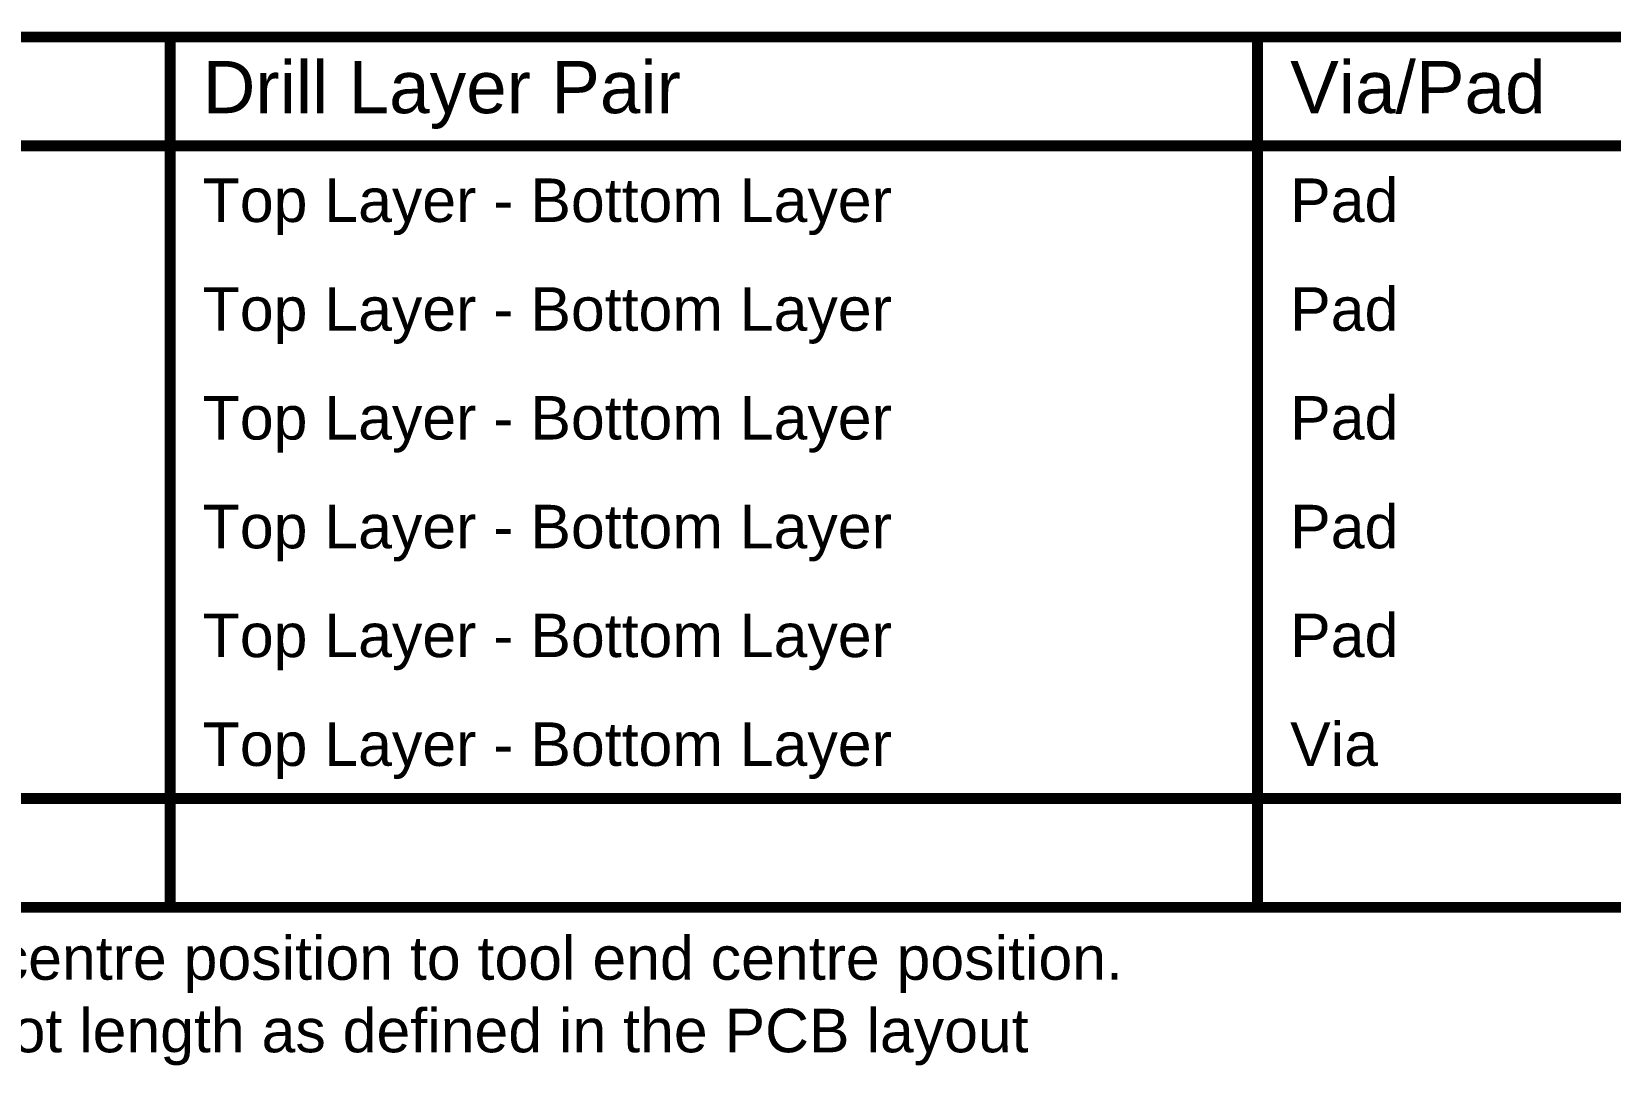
# Model space of a CAD drawing. Header units: inches. Extents: x -0.2 to 15.8, y 0 to 3.5.
# Drawn here: x 5.565 to 7.742, y 2.032 to 3.457 of the extents above; entities that cross this region are included whole.
import ezdxf

# ---------------------------------------------------------------- set-up
doc = ezdxf.new("R2010")
doc.units = ezdxf.units.IN
doc.header["$MEASUREMENT"] = 0
doc.layers.add('Drill Drawing', color=1, linetype='Continuous')
doc.styles.add('Arial', font='', dxfattribs={"height": 0.2})
doc.styles.get('Arial').set_extended_font_data('Arial')

msp = doc.modelspace()

# ---------------------------------------------------------------- linework, layer by layer
at = {"layer": 'Drill Drawing'}
for points in [[(2.2655, 3.4499, 0.015, 0.015, 0), (15.7437, 3.4499, 0.015, 0.015, 0)], [(5.7556, 2.2499, 0.015, 0.015, 0), (5.7556, 3.4499, 0.015, 0.015, 0)], [(7.2551, 2.2499, 0.015, 0.015, 0), (7.2551, 3.4499, 0.015, 0.015, 0)], [(2.2655, 3.2999, 0.015, 0.015, 0), (15.7437, 3.2999, 0.015, 0.015, 0)], [(2.2655, 2.3999, 0.015, 0.015, 0), (15.7437, 2.3999, 0.015, 0.015, 0)], [(2.2655, 2.2499, 0.015, 0.015, 0), (15.7437, 2.2499, 0.015, 0.015, 0)]]:
    msp.add_lwpolyline(points, format="xyseb", dxfattribs=at)
for points in [[(5.7518, 3.4499, 0.0075, 0.0075, 1), (5.7593, 3.4499, 0.0075, 0.0075, 1)], [(7.2514, 3.4499, 0.0075, 0.0075, 1), (7.2589, 3.4499, 0.0075, 0.0075, 1)], [(5.7518, 2.2499, 0.0075, 0.0075, 1), (5.7593, 2.2499, 0.0075, 0.0075, 1)], [(7.2514, 2.2499, 0.0075, 0.0075, 1), (7.2589, 2.2499, 0.0075, 0.0075, 1)]]:
    msp.add_lwpolyline(points, format="xyseb", close=True, dxfattribs=at)

# ---------------------------------------------------------------- texts
at = {"layer": 'Drill Drawing', "style": 'Arial'}
for s, height, p in [('Drill Layer Pair', 0.072, (5.8006, 3.3449)), ('Via/Pad', 0.072, (7.3001, 3.3449)), ('Top Layer - Bottom Layer', 0.06, (5.8006, 3.1949)), ('Pad', 0.06, (7.3001, 3.1949)), ('Top Layer - Bottom Layer', 0.06, (5.8006, 3.0449)), ('Pad', 0.06, (7.3001, 3.0449)), ('Top Layer - Bottom Layer', 0.06, (5.8006, 2.8949)), ('Pad', 0.06, (7.3001, 2.8949)), ('Top Layer - Bottom Layer', 0.06, (5.8006, 2.7449)), ('Pad', 0.06, (7.3001, 2.7449)), ('Pad', 0.06, (7.3001, 2.5949)), ('Top Layer - Bottom Layer', 0.06, (5.8006, 2.5949)), ('Top Layer - Bottom Layer', 0.06, (5.8006, 2.4449)), ('Via', 0.06, (7.3001, 2.4449)), ('= Calculated from tool start centre position to tool end centre position.', 0.06, (4.4909, 2.15)), (' = Routed Path Length + Tool Size = Slot length as defined in the PCB layout', 0.06, (4.081, 2.05))]:
    msp.add_text(s, height=height, dxfattribs=at).set_placement(p)

doc.saveas('drawing.dxf')
